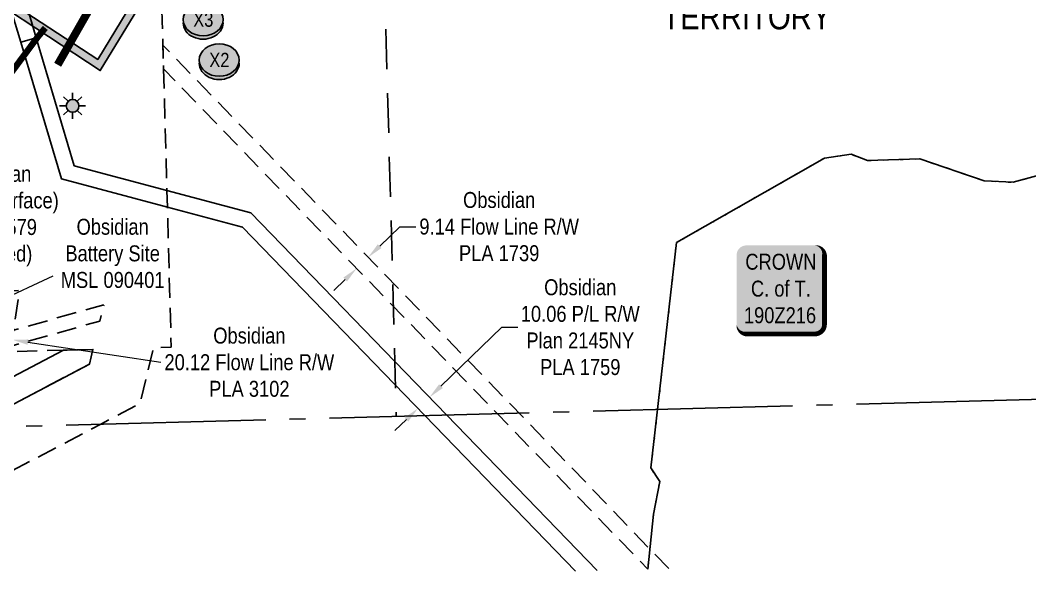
# Model space of a CAD drawing. Extents: x 627287 to 629983, y 5842729 to 5844535.
# Drawn here: x 628411 to 629043, y 5842753 to 5843109 of the extents above; entities that cross this region are included whole.
import ezdxf
from ezdxf.enums import TextEntityAlignment as Align

# ---------------------------------------------------------------- set-up
doc = ezdxf.new("R2010")
doc.units = 0
doc.header["$LTSCALE"] = 5
doc.header["$PDSIZE"] = 0.5
for name, pattern in [('foc-ACCESSROAD', [3.75, 2.5, -1.25]), ('foc-FLOWLINE', [3.75, 2.5, -1.25]), ('foc-LSD', [8, 5, -3]), ('foc-QUARTERLINE', [33, 25, -3, 2, -3]), ('foc-WHEELTRACKS', [2, 0.4, -1.6])]:
    doc.linetypes.add(name, pattern=pattern)
doc.layers.get('Defpoints').update_dxf_attribs({"color": 9})
for name, color, linetype in [('AS-OWNER', 7, 'Continuous'), ('AS-ROADS', 254, 'Continuous'), ('C-AR', 13, 'foc-ACCESSROAD'), ('C-RW', 13, 'Continuous'), ('C-WS', 13, 'foc-ACCESSROAD'), ('C-WS-S', 8, 'Continuous'), ('F-EZE', 190, 'foc-FLOWLINE'), ('L-QSEC', 8, 'foc-QUARTERLINE'), ('L-SECTION-LSD', 7, 'foc-LSD'), ('L-UNS-T', 3, 'Continuous'), ('P-CROSSINGS', 250, 'Continuous'), ('P-TEMP-H', 41, 'Continuous'), ('P-TEMP_WORKSPACE', 46, 'Continuous'), ('T-WATER-P3', 160, 'foc-WHEELTRACKS')]:
    doc.layers.add(name, color=color, linetype=linetype)
doc.layers.add('C-AR-T', color=13, linetype='Continuous', lineweight=9)
doc.layers.add('C-RW-T', color=13, linetype='Continuous', lineweight=9)
doc.styles.add('80', font='ARIALN.TTF', dxfattribs={"height": 10})
doc.styles.add('80CG', font='ARIALN.TTF', dxfattribs={"height": 10})
doc.styles.add('80L', font='ARIALN.TTF', dxfattribs={"height": 10})
doc.styles.add('Crossing', font='ARIALN.TTF', dxfattribs={"height": 10})
doc.styles.add('foc-LtypeFont', font='ARIALN.TTF', dxfattribs={"height": 7.35})
doc.linetypes.add('foc-TOPO-flowdirection-NOLINE', pattern='A,0,[">",foc-LtypeFont,S=0.3,R=0,X=0,Y=-0.945],-20,[">",foc-LtypeFont,S=0.3,R=0,X=0,Y=-0.945],0', length=20)
doc.dimstyles.new('Compass 5 000', dxfattribs={"dimscale": 5, "dimtxt": 9, "dimasz": 2, "dimexe": 0.2, "dimexo": 0.0625, "dimgap": 0.5, "dimtad": 0, "dimtih": 1, "dimtoh": 1, "dimzin": 0, "dimdsep": 46, "dimtxsty": '80CG', "dimcen": 0.1, "dimse1": 1, "dimse2": 1, "dimclrd": 256, "dimclrt": 256, "dimaunit": 1, "dimadec": 4, "dimazin": 0, "dimtfac": 0.06, "dimtofl": 0, "dimtmove": 0, "dimatfit": 1, "dimfxl": 0.2, "dimtolj": 1, "dimtzin": 0, "dimlwd": -1, "dimarcsym": 0})

# ---------------------------------------------------------------- blocks, each defined once
blk = doc.blocks.new('*D455')
at = {"layer": 'C-RW-T', "transparency": 16777216}
for p, q in [((628674.48, 5842879.95), (628712.63, 5842916.88)), ((628712.63, 5842916.88), (628722.63, 5842916.88)), ((628652.88, 5842859.05), (628645.7, 5842852.1))]:
    blk.add_line(p, q, dxfattribs=at)
for points in [[(628673.32, 5842881.15), (628675.64, 5842878.75), (628667.29, 5842873)], [(628651.72, 5842860.25), (628654.04, 5842857.85), (628660.07, 5842866.01)]]:
    blk.add_solid(points, dxfattribs=at)
at = {"layer": 'Defpoints', "color": 0, "transparency": 16777216}
for p in [(628612.3, 5842929.81), (628605.08, 5842922.82), (628660.07, 5842866.01)]:
    blk.add_point(p, dxfattribs=at)
at = {"layer": 'C-RW-T', "transparency": 16777216, "insert": (628761.71, 5842916.88), "char_height": 10, "attachment_point": 5, "style": '80CG'}
blk.add_mtext('\\A1;Obsidian\\P10.06 P/L R/W\\PPlan 2145NY\\PPLA 1759', dxfattribs=at)
blk = doc.blocks.new('*D461')
at = {"layer": 'C-RW-T', "transparency": 16777216}
for p, q in [((628636.12, 5842967.7), (628648.74, 5842979.9)), ((628648.74, 5842979.9), (628658.74, 5842979.9)), ((628614.52, 5842946.8), (628607.33, 5842939.85))]:
    blk.add_line(p, q, dxfattribs=at)
for points in [[(628634.97, 5842968.9), (628637.28, 5842966.5), (628628.94, 5842960.75)], [(628613.36, 5842948), (628615.68, 5842945.6), (628621.71, 5842953.75)]]:
    blk.add_solid(points, dxfattribs=at)
at = {"layer": 'Defpoints', "color": 0, "transparency": 16777216}
for p in [(628605.03, 5842985.46), (628597.8, 5842978.47), (628628.94, 5842960.75)]:
    blk.add_point(p, dxfattribs=at)
at = {"layer": 'C-RW-T', "transparency": 16777216, "insert": (628710.94, 5842979.9), "char_height": 10, "attachment_point": 5, "style": '80CG'}
blk.add_mtext('\\A1;Obsidian\\P9.14 Flow Line R/W\\PPLA 1739', dxfattribs=at)
blk = doc.blocks.new('*D462')
at = {"layer": 'C-RW-T', "transparency": 16777216}
for p, q in [((628376.21, 5842913.62), (628366.32, 5842915.12)), ((628415.87, 5842907.58), (628499.07, 5842894.91))]:
    blk.add_line(p, q, dxfattribs=at)
for points in [[(628376.46, 5842915.26), (628375.96, 5842911.97), (628386.1, 5842912.11)], [(628416.13, 5842909.22), (628415.62, 5842905.93), (628405.99, 5842909.08)]]:
    blk.add_solid(points, dxfattribs=at)
at = {"layer": 'Defpoints', "color": 0, "transparency": 16777216}
for p in [(628387.44, 5842920.91), (628407.33, 5842917.89), (628405.99, 5842909.08)]:
    blk.add_point(p, dxfattribs=at)
at = {"layer": 'C-RW-T', "transparency": 16777216, "insert": (628554.53, 5842894.91), "char_height": 10, "attachment_point": 5, "style": '80CG'}
blk.add_mtext('\\A1;Obsidian\\P20.12 Flow Line R/W\\PPLA 3102', dxfattribs=at)
blk = doc.blocks.new('*U422')
h = blk.add_hatch(color=255)
edge = h.paths.add_edge_path()
edge.add_line((-21.5, -28.5), (21.5, -28.5))
edge.add_arc((21.5, -22.5), 6, 270, 360)
edge.add_line((27.5, -22.5), (27.5, 21))
edge.add_arc((21.5, 21), 6, 0, 90)
edge.add_line((21.5, 27), (-21.5, 27))
edge.add_arc((-21.5, 21), 6, 90, 180)
edge.add_line((-27.5, 21), (-27.5, -22.5))
edge.add_arc((-21.5, -22.5), 6, 180, 270)
at = {"color": 14, "flags": 128}
blk.add_lwpolyline([(-21.5, -28.5, 3, 3, 0), (21.5, -28.5, 3, 3, 0.414214), (27.5, -22.5, 3, 3, 0), (27.5, 21, 3, 0, 0.414214), (21.5, 27, 0, 0, 0), (-21.5, 27, 0, 0, 0.414214), (-27.5, 21, 0, 0, 0), (-27.5, -22.5, 0, 3, 0.414214)], format="xyseb", close=True, dxfattribs=at)
at = {"color": 14, "style": '80'}
blk.add_attdef('ENTER_TEXT_001', (-26.85, -4.92), '', height=10, dxfattribs=at)
blk = doc.blocks.new('GAS')
h = blk.add_hatch(color=255)
h.dxf.hatch_style = 1
edge = h.paths.add_edge_path()
edge.add_arc((0, 0), 0.9, 0, 360)
for p, q in [((0, 0.81), (0, 1.62)), ((-0.81, 0), (-1.62, 0)), ((-0.57, 0.57), (-1.14, 1.14)), ((0.57, 0.57), (1.14, 1.14)), ((1.62, 0), (0.81, 0)), ((-0.57, -0.57), (-1.14, -1.14)), ((0, -0.81), (0, -1.62)), ((1.14, -1.14), (0.57, -0.57))]:
    blk.add_line(p, q)
blk.add_circle((0, 0), 0.8)
blk = doc.blocks.new('xing2')
h = blk.add_hatch(color=50)
h.dxf.hatch_style = 1
edge = h.paths.add_edge_path()
edge.add_ellipse((0, 0), major_axis=(-12.5, 0), ratio=0.816297, start_angle=0, end_angle=360)
h = blk.add_hatch(color=250)
h.dxf.hatch_style = 1
edge = h.paths.add_edge_path()
edge.add_ellipse((0, -2.05), major_axis=(-12.5, 0), ratio=0.816297, start_angle=0, end_angle=180)
edge.add_line((12.5, -2.05), (12.5, 0))
edge.add_ellipse((0, 0), major_axis=(-12.5, 0), ratio=0.816297, start_angle=0, end_angle=180, ccw=False)
edge.add_line((-12.5, 0), (-12.5, -2.05))
at = {"color": 250}
blk.add_ellipse((0, 0), major_axis=(-12.5, 0), ratio=0.816297, dxfattribs=at)
blk.add_ellipse((0, -2.05), major_axis=(-12.5, 0), ratio=0.816297, start_param=0, end_param=3.141593, dxfattribs=at)
at = {"color": 250, "style": 'Crossing'}
blk.add_attdef('CROSSING', text='', height=9, dxfattribs=at).set_placement((0.09, 0.02), align=Align.MIDDLE_CENTER)
at = {"color": 250, "style": 'Crossing', "flags": 1}
for tag, p in [('OWNER', (0.09, -12.49)), ('DESCRIPTION', (0.09, -25.77)), ('LOCATION', (0.09, -39.3)), ('DWG_REF', (0.09, -52.84))]:
    blk.add_attdef(tag, text='', height=9, dxfattribs=at).set_placement(p, align=Align.MIDDLE_CENTER)

msp = doc.modelspace()

# ---------------------------------------------------------------- hatches: boundary and pattern name
at = {"layer": 'P-TEMP-H'}
h = msp.add_hatch(color=256, dxfattribs=at)
h.dxf.hatch_style = 1
h.paths.add_polyline_path([(629244.943, 5843401.842), (629211.857, 5843394.6), (629069.589, 5843377.895), (629039.508, 5843374.362), (628894.53, 5843357.339), (628863.264, 5843355.363), (628770.76, 5843349.521), (628698.707, 5843391.506), (628673.287, 5843406.318), (628667.858, 5843404.936), (628650.931, 5843400.451), (628530.996, 5843202.487), (628499.371, 5843150.319), (628459.582, 5843084.724), (628399.011, 5843124.583), (628360.73, 5843149.773), (628314.643, 5843148.263), (628294.822, 5843147.617), (628232.594, 5843145.59), (628177.23, 5843143.786), (628054.345, 5843145.358), (627825.184, 5843137.556), (627817.705, 5843199.878), (627812.742, 5843199.283), (627820.768, 5843132.404), (628054.398, 5843140.359), (628177.279, 5843138.787), (628232.756, 5843140.595), (628294.984, 5843142.622), (628314.807, 5843143.268), (628359.308, 5843144.726), (628396.263, 5843120.408), (628461.166, 5843077.698), (628503.645, 5843147.728), (628535.271, 5843199.897), (628654.161, 5843396.136), (628669.115, 5843400.099), (628672.538, 5843400.97), (628696.191, 5843387.187), (628769.558, 5843344.437), (628863.579, 5843350.375), (628894.98, 5843352.359), (629040.091, 5843369.398), (629070.172, 5843372.93), (629212.684, 5843389.665), (629246.16, 5843396.992), (629373.257, 5843433.002), (629436.099, 5843474.146), (629453.02, 5843488.922), (629454.286, 5843499.98), (629456.532, 5843519.592), (629460.887, 5843558.495), (629460.27, 5843561.216), (629452.887, 5843593.774), (629448.012, 5843592.668), (629455.395, 5843560.11), (629455.826, 5843558.212), (629451.565, 5843520.154), (629449.32, 5843500.548), (629448.274, 5843491.414), (629433.072, 5843478.138), (629371.159, 5843437.602)])

# ---------------------------------------------------------------- linework, layer by layer
at = {"layer": 'AS-ROADS', "flags": 128}
for points, const_width in [([(629159.277, 5843404.565), (629110.471, 5843407.512), (629064.528, 5843402.968), (628968.002, 5843379.692), (628915.632, 5843372.801), (628786.981, 5843373.995), (628748.308, 5843383.442), (628723.916, 5843398.161), (628686.584, 5843423.103), (628660.811, 5843427.93), (628639.396, 5843418.183), (628625.981, 5843400.495), (628551.73, 5843277.556), (628455.043, 5843117.373), (628434.518, 5843081.35)], 4.998), ([(628426.762, 5843104.435), (628421.986, 5843098.7), (628404.323, 5843074.942), (628397.647, 5843073.035), (628388.069, 5843078.057), (628371.016, 5843085.309), (628357.444, 5843095.393), (628349.405, 5843107.491), (628347.31, 5843119.047), (628349.59, 5843136.618), (628347.815, 5843169.578), (628354.89, 5843181.981)], 3.999)]:
    msp.add_lwpolyline(points, dxfattribs=dict(at, const_width=const_width))
at = {"layer": 'C-AR', "flags": 128}
msp.add_lwpolyline([(628817.089, 5842765.625), (628729.768, 5842856.506), (628500.374, 5843093.656), (628500.788, 5843078.759), (628709.704, 5842862.776), (628804.017, 5842765.278)], dxfattribs=at)
at = {"layer": 'C-RW', "flags": 128}
for points in [[(628405.896, 5843114.069), (628411.426, 5843095.464), (628421.061, 5843098.327), (628414.488, 5843120.449), (628410.821, 5843122.862)], [(628772.365, 5842764.437), (628678, 5842861.933), (628555.507, 5842988.494), (628502.904, 5843002.577), (628444.899, 5843018.109), (628421.061, 5843098.327), (628411.426, 5843095.464), (628436.865, 5843009.853), (628503.195, 5842992.094), (628550.217, 5842979.504), (628664.364, 5842861.571), (628758.73, 5842764.074)], [(628356.634, 5842753.39), (628368.574, 5842848.656), (628377.12, 5842853.145), (628378.727, 5842853.988), (628399.244, 5842864.776), (628454.351, 5842893.748), (628456.598, 5842903.015), (628438.247, 5842902.504), (628402.094, 5842883.498), (628379.97, 5842871.868), (628369.451, 5842866.338), (628360.061, 5842861.402), (628354.395, 5842858.424), (628353.758, 5842853.327), (628341.213, 5842752.98)]]:
    msp.add_lwpolyline(points, dxfattribs=at)
at = {"layer": 'C-WS', "flags": 128}
msp.add_lwpolyline([(628393.619, 5842754.373), (628402.466, 5842825.141), (628461.531, 5842856.185), (628486.01, 5842869.06), (628494.498, 5842904.067), (628505.631, 5842904.377), (628503.195, 5842992.094), (628502.904, 5843002.577), (628500.788, 5843078.759), (628499.96, 5843108.556), (628499.494, 5843125.327), (628489.193, 5843125.041), (628484.675, 5843124.915), (628477.224, 5843124.707), (628472.48, 5843124.576), (628453.742, 5843124.034), (628461.34, 5843136.738), (628465.576, 5843143.721), (628466.266, 5843144.858), (628510.071, 5843217.114), (628503.436, 5843216.93), (628496.296, 5843216.731), (628474.881, 5843216.136), (628459.644, 5843215.713), (628455.07, 5843215.586), (628450.088, 5843215.447), (628445.932, 5843215.332), (628375.055, 5843213.364), (628376.225, 5843171.133), (628428.253, 5843135.646), (628436.247, 5843130.204), (628445.613, 5843123.829), (628434.417, 5843123.518), (628424.861, 5843123.252), (628410.821, 5843122.862), (628393.275, 5843122.374), (628316.64, 5843120.245), (628319.822, 5843005.709), (628320.157, 5842993.643), (628321.719, 5842937.391), (628364.582, 5842938.581), (628390.235, 5842939.294), (628403.053, 5842939.65), (628410.675, 5842939.862), (628406.888, 5842914.99), (628405.375, 5842905.056), (628404.846, 5842901.576), (628438.247, 5842902.505), (628456.598, 5842903.015), (628454.351, 5842893.748), (628399.244, 5842864.776), (628378.727, 5842853.988), (628377.12, 5842853.146), (628368.574, 5842848.656), (628356.634, 5842753.39)], dxfattribs=at)
at = {"layer": 'F-EZE', "flags": 128}
msp.add_lwpolyline([(628368.574, 5842848.656), (628368.854, 5842853.727), (628369.451, 5842866.338), (628370.822, 5842895.27), (628384.105, 5842899.032), (628391.814, 5842901.215), (628397.441, 5842902.808), (628405.375, 5842905.056), (628460.908, 5842920.784), (628463.383, 5842930.991), (628406.888, 5842914.99), (628398.954, 5842912.742), (628385.618, 5842908.965), (628365.562, 5842903.285), (628361.999, 5842902.276), (628360.061, 5842861.402), (628359.686, 5842853.484), (628354.94, 5842753.345)], dxfattribs=at)
at = {"layer": 'L-QSEC'}
msp.add_line((628274.864, 5842851.215), (629052.118, 5842871.866), dxfattribs=at)
at = {"layer": 'L-SECTION-LSD'}
msp.add_line((628635.779, 5843263.574), (628646.473, 5842861.088), dxfattribs=at)
at = {"layer": 'P-TEMP_WORKSPACE'}
for points in [[(629069.589, 5843377.895), (629039.508, 5843374.362), (628894.53, 5843357.339), (628863.264, 5843355.363), (628770.76, 5843349.521), (628698.707, 5843391.506), (628673.287, 5843406.318), (628667.858, 5843404.936), (628650.931, 5843400.451), (628530.996, 5843202.487), (628499.371, 5843150.319), (628459.582, 5843084.724), (628399.011, 5843124.583)], [(628396.263, 5843120.408), (628461.166, 5843077.698), (628503.645, 5843147.728), (628535.271, 5843199.897), (628654.161, 5843396.136), (628669.115, 5843400.099), (628672.538, 5843400.97), (628696.191, 5843387.187), (628769.558, 5843344.437), (628863.579, 5843350.375), (628894.98, 5843352.359), (629040.091, 5843369.398), (629070.172, 5843372.93)]]:
    msp.add_lwpolyline(points, dxfattribs=at)
at = {"layer": 'T-WATER-P3', "flags": 128}
msp.add_lwpolyline([(629138.25, 5843098.93), (629123.256, 5843078.181), (629112.001, 5843059.599), (629099.767, 5843059.599), (629070.346, 5843036.542), (629059.579, 5843015.027), (629032.663, 5843007.693), (629014.559, 5843008.671), (628974.348, 5843022.332), (628941.559, 5843021.353), (628931.283, 5843025.265), (628914.55, 5843022.791), (628821.984, 5842969.939), (628805.968, 5842828.732), (628811.448, 5842820.129), (628807.504, 5842799.68), (628804.017, 5842765.278)], dxfattribs=at)
at = {"layer": 'T-WATER-P3', "linetype": 'foc-TOPO-flowdirection-NOLINE', "flags": 128}
msp.add_lwpolyline([(628804.017, 5842765.278), (628807.504, 5842799.68), (628811.448, 5842820.129), (628805.968, 5842828.732), (628821.984, 5842969.939), (628914.55, 5843022.791), (628931.283, 5843025.265), (628941.559, 5843021.353), (628974.348, 5843022.332), (629014.559, 5843008.671), (629032.663, 5843007.693), (629059.579, 5843015.027), (629070.346, 5843036.542), (629099.767, 5843059.599), (629112.001, 5843059.599), (629123.256, 5843078.181), (629138.25, 5843098.93)], dxfattribs=at)

# ---------------------------------------------------------------- block references
at = {"layer": 'AS-OWNER', "color": 3}
ref = msp.add_blockref('*U422', (628887.114, 5842941.166), dxfattribs=dict(at, xscale=0.9996429999999938, yscale=0.9996429999999938, zscale=0.9996429999999938))
ref.add_attrib('ENTER_TEXT_001', 'CROWN', (628865.062, 5842952.934), dxfattribs={"layer": '0', "color": 14, "height": 9.9964, "style": '80'})
ref.add_attrib('ENTER_TEXT_002', 'C. of T.', (628868.557, 5842936.096), dxfattribs={"layer": '0', "color": 14, "height": 9.9964, "style": '80'})
ref.add_attrib('ENTER_TEXT_003', '190Z216', (628864.169, 5842919.395), dxfattribs={"layer": '0', "color": 14, "height": 9.9964, "style": '80'})
at = {"layer": 'C-WS-S', "color": 3, "xscale": 4.998284999999959, "yscale": 4.998284999999959, "zscale": 4.998284999999959}
msp.add_blockref('GAS', (628443.854, 5843055.593), dxfattribs=at)
at = {"layer": 'P-CROSSINGS', "color": 3, "xscale": 0.999657, "yscale": 0.999657, "zscale": 0.999657}
for p, values in [((628525.592, 5843109.64), {'CROSSING': 'X3'}), ((628535.66, 5843084.333), {'CROSSING': 'X2'})]:
    msp.add_blockref('xing2', p, dxfattribs=at).add_auto_attribs(values)

# ---------------------------------------------------------------- texts
at = {"layer": 'C-AR-T', "char_height": 9.99643, "attachment_point": 5, "style": '80CG'}
for s, insert in [('\\A1;Obsidian \\P10-21 (Surface) \\PMSL 2579\\P(Expired)', (628395.431, 5842986.529)), ('\\A1;Obsidian\\PBattery Site \\PMSL 090401', (628468.939, 5842963.111))]:
    msp.add_mtext(s, dxfattribs=dict(at, insert=insert))
at = {"layer": 'L-UNS-T', "color": 3, "insert": (628865.975, 5843124.783), "char_height": 15.99429, "attachment_point": 5, "style": '80L'}
msp.add_mtext_dynamic_manual_height_columns('UNSURVEYED TERRITORY', width=126.36862, gutter_width=47.483, heights=[0], dxfattribs=at)

# ---------------------------------------------------------------- dimensions: what is measured, and where the dimension line sits
at = {"layer": 'C-RW-T'}
for base, p1, p2, angle, text, picture, middle in [((628628.937, 5842960.746), (628597.797, 5842978.468), (628605.028, 5842985.463), 44.047645, 'Obsidian\\P9.14 Flow Line R/W\\PPLA 1739', '*D461', (628710.936, 5842979.898)), ((628660.069, 5842866.007), (628612.299, 5842929.814), (628605.077, 5842922.824), 224.065201, 'Obsidian\\P10.06 P/L R/W\\PPlan 2145NY\\PPLA 1759', '*D455', (628761.712, 5842916.875)), ((628405.988, 5842909.082), (628387.437, 5842920.914), (628407.329, 5842917.885), 351.343634, 'Obsidian\\P20.12 Flow Line R/W\\PPLA 3102', '*D462', (628554.526, 5842894.91))]:
    dim = msp.add_linear_dim(base=base, p1=p1, p2=p2, angle=angle, text=text, dimstyle='Compass 5 000', dxfattribs=at)
    dim.commit()
    dim.dimension.update_dxf_attribs({"geometry": picture, "text_midpoint": middle, "dimtype": 161})

# ---------------------------------------------------------------- leaders
at = {"layer": 'C-AR-T'}
msp.add_leader([(628381.949, 5842925.899), (628431.704, 5842948.996)], dimstyle='Compass 5 000', dxfattribs=at)

doc.saveas('drawing.dxf')
